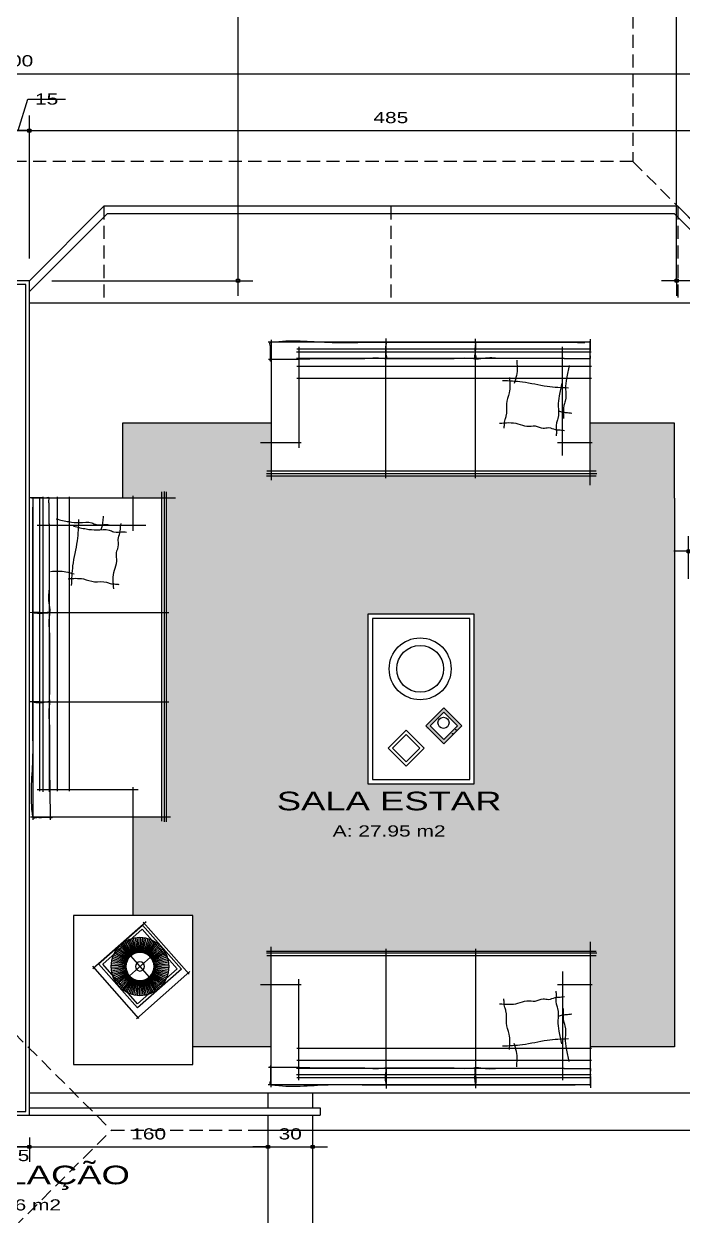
# Model space of a CAD drawing. Extents: x 2280 to 14192, y 1386 to 4696.
# Drawn here: x 3736 to 4178, y 2664 to 3464 of the extents above; entities that cross this region are included whole.
import ezdxf
from ezdxf.enums import TextEntityAlignment as Align

# ---------------------------------------------------------------- set-up
doc = ezdxf.new("R2010")
doc.units = 0
doc.header["$LTSCALE"] = 35
doc.linetypes.add('HIDDEN', pattern=[0.375, 0.25, -0.125])
doc.layers.get('0').update_dxf_attribs({"linetype": 'CONTINUOUS'})
doc.layers.get('DEFPOINTS').update_dxf_attribs({"linetype": 'CONTINUOUS'})
for name, color, linetype in [('COTA', 13, 'CONTINUOUS'), ('EQUIP_I', 13, 'CONTINUOUS'), ('ESPECARQ', 2, 'CONTINUOUS'), ('ESQUADRIA', 2, 'CONTINUOUS'), ('HACHURA', 51, 'CONTINUOUS'), ('LINVISTA', 60, 'CONTINUOUS'), ('MOBIL', 7, 'CONTINUOUS'), ('MOBIL_I', 13, 'CONTINUOUS'), ('PAREDE', 5, 'CONTINUOUS'), ('PROJECAO', 13, 'HIDDEN'), ('UNIDADE', 4, 'CONTINUOUS')]:
    doc.layers.add(name, color=color, linetype=linetype)
doc.styles.add('REGUA100', font='arial.ttf', dxfattribs={"width": 1.4})
doc.styles.add('REGUA60', font='romnswin.shx', dxfattribs={"width": 1.4})
doc.styles.get("Standard").update_dxf_attribs({"font": 'ISOCP'})
doc.dimstyles.new('ISO-25', dxfattribs={"dimtxt": 2.5, "dimasz": 2.5, "dimexe": 1.25, "dimexo": 0.625, "dimtad": 1, "dimdec": 4, "dimdsep": 46, "dimlunit": 6, "dimtxsty": 'Standard', "dimcen": 2.5, "dimadec": 0, "dimazin": 0, "dimtfac": 1, "dimtdec": 4, "dimtmove": 0, "dimatfit": 3, "dimfxl": 1, "dimtolj": 1, "dimtzin": 0, "dimarcsym": 0})

# ---------------------------------------------------------------- blocks, each defined once
blk = doc.blocks.new('A$C7A0931D3')
at = {"layer": 'HACHURA', "ltscale": 0.35}
h = blk.add_hatch(dxfattribs=at)
h.set_pattern_fill('AR-SAND,_O', color=256, scale=0.5, angle=495)
h.set_pattern_definition([(187.5, (-17560.925, -3424.627), (-16.737674, 17.869067), [0, -19.304, 0, -21.59, 0, -20.6375]), (217.5, (-17560.925, -3424.627), (-41.23664, 9.450546), [0, -10.414, 0, -17.399, 0, -6.6675]), (257.5, (-17549.88, -3413.58), (-28.016616, -27.914991), [0, -6.35, 0, -22.86, 0, -29.845]), (267.5, (-17549.88, -3413.58), (-34.87754, -19.114055), [0, -3.175, 0, -14.986, 0, -17.145])])
h.paths.add_polyline_path([(50.99, 26.9), (63.04, 38.95), (50.99, 50.99), (38.95, 38.95)])
h.paths.add_polyline_path([(41.77, 38.95), (50.99, 48.16), (60.21, 38.95), (50.99, 29.73)], flags=16)
h.paths.add_polyline_path([(47, 40.99, -1), (54.5, 40.99, -1)], flags=0)
h = blk.add_hatch(dxfattribs=at)
h.set_pattern_fill('DOTS,_O', color=256, scale=0.2, angle=495)
h.set_pattern_definition([(225, (-17560.925, -3424.62666), (-0.3367596045, 0.1122532015), [0, -0.3175])])
h.paths.add_polyline_path([(50.99, 26.9), (63.04, 38.95), (50.99, 50.99), (38.95, 38.95)])
h.paths.add_polyline_path([(41.77, 38.95), (50.99, 48.16), (60.21, 38.95), (50.99, 29.73)], flags=16)
h.paths.add_polyline_path([(47, 40.99, -1), (54.5, 40.99, -1)], flags=0)
at = {"layer": 'HACHURA'}
for points in [[(0, 0), (71.44, 0), (71.44, 113.91), (0, 113.91)], [(3, 3), (68.44, 3), (68.44, 110.91), (3, 110.91)]]:
    blk.add_lwpolyline(points, close=True, dxfattribs=at)
at = {"layer": 'MOBIL', "ltscale": 0.35}
for points in [[(63.04, 38.95), (50.99, 26.9), (38.95, 38.95), (50.99, 50.99)], [(60.21, 38.95), (50.99, 29.73), (41.77, 38.95), (50.99, 48.16)], [(37.75, 23.94), (25.71, 11.9), (13.66, 23.94), (25.71, 35.99)], [(34.93, 23.94), (25.71, 14.72), (16.49, 23.94), (25.71, 33.16)]]:
    blk.add_lwpolyline(points, close=True, dxfattribs=at)
for centre, radius in [((35.08, 77.21), 20.75), ((35.08, 77.21), 15.75), ((50.75, 40.99), 3.75)]:
    blk.add_circle(centre, radius, dxfattribs=at)
blk = doc.blocks.new('A$C658145EA')
at = {"color": 0}
for p, q in [((7.14, 97.36), (7.14, 3.37)), ((221.14, 0), (221.14, 96.64)), ((221.72, 95.8), (5.14, 95.8)), ((0, 28.49), (27.2, 28.49)), ((199.25, 28.49), (222.6, 28.49)), ((3.95, 6.1), (225.21, 6.1))]:
    blk.add_line(p, q, dxfattribs=at)
at = {"layer": 'HACHURA', "ltscale": 0.35}
for points, knots in [([(7.14, 82.81), (6.91, 82.83), (6.34, 83.04), (6.99, 86.27), (6.63, 88.66), (6.59, 91.61), (6.82, 93.3), (5.87, 95.61), (20.55, 97.83), (39.98, 95.25), (68.54, 95.92), (91.41, 95.77), (112.18, 95.81), (133.12, 95.8), (153.34, 95.8), (173.53, 95.8), (190.49, 95.8), (202.62, 95.8), (211.5, 95.8), (215.48, 95.71), (217.65, 95.66)], [83.92603, 83.92603, 83.92603, 83.92603, 84.66993, 86.252374, 91.66111, 93.147026, 94.81125, 97.3076, 97.834689, 135.985623, 158.918725, 182.670895, 204.784983, 221.165807, 245.503168, 265.448716, 281.726102, 296.398645, 301.834719, 308.347698, 308.347698, 308.347698, 308.347698]), ([(144.32, 95.8), (143.91, 93.18), (143.4, 89.98), (144.89, 84.4), (137.68, 85.56), (131.44, 84.52), (121.24, 84.7), (112.77, 84.65), (104.9, 84.65), (97.75, 84.67), (91.8, 84.55), (87.4, 84.87), (84.25, 84.58), (84.24, 89.05), (84.31, 93.54), (84.37, 98.32)], [0, 0, 0, 0, 9.112526, 11.140358, 12.254531, 27.277705, 32.962158, 42.300932, 52.857743, 56.512012, 63.820602, 70.317149, 70.723144, 72.345427, 79.929195, 79.929195, 79.929195, 79.929195]), ([(84.34, 95.82), (83.92, 93.2), (83.41, 90), (84.91, 84.42), (77.69, 85.58), (71.45, 84.55), (61.26, 84.72), (52.79, 84.67), (44.91, 84.68), (37.76, 84.7), (33.11, 84.6), (28.17, 84.31), (5.3, 84.27)], [0, 0, 0, 0, 9.112526, 11.140358, 12.254531, 27.277705, 32.962158, 42.300932, 52.857743, 56.512012, 63.820602, 66.504339, 66.504339, 66.504339, 66.504339])]:
    blk.add_open_spline(points, degree=3, knots=knots, dxfattribs=at)
for points in [[(202.64, 84.94), (195.18, 84.94), (186.65, 84.94), (176.5, 84.94), (167.98, 84.94), (160.26, 84.94), (149.3, 84.94), (144.14, 84.94), (144.14, 89.15), (144.14, 98.04)], [(203.71, 84.94), (211.24, 84.94), (213.53, 84.94), (215.59, 84.94), (216.51, 84.94), (217.43, 84.94), (220.41, 84.94), (221.32, 84.94), (221.32, 86.37), (221.32, 90.49), (221.32, 93.47), (221.32, 95.53), (221.32, 96.22), (221.32, 96.9), (221.32, 97.82)]]:
    blk.add_spline(points, degree=3, dxfattribs=at)
at = {"layer": 'MOBIL_I'}
for p, q in [((221.94, 89.15), (24.08, 89.15)), ((221.58, 91.3), (24.44, 91.3)), ((25.64, 92.86), (25.64, 25.06)), ((84.14, 4.54), (84.14, 92.14)), ((144.14, 4.54), (144.14, 92.14)), ((202.64, 19.94), (202.64, 92.86)), ((203.84, 84.94), (24.08, 84.94)), ((221.99, 79.51), (24.44, 79.51)), ((221.99, 71.52), (24.44, 71.52)), ((225.21, 9.4), (4.31, 9.4)), ((225.57, 7.59), (3.95, 7.59))]:
    blk.add_line(p, q, dxfattribs=at)
blk = doc.blocks.new('A$C359464A5')
at = {"layer": 'MOBIL'}
for points, knots in [([(49.86, 199.95), (49.58, 200.86), (48.89, 202.47), (48.75, 205.51), (48.48, 207.58), (48.31, 208.9)], [44.090339, 44.090339, 44.090339, 44.090339, 47.625574, 50.472699, 55.455142, 55.455142, 55.455142, 55.455142]), ([(83.88, 171.87), (80.41, 172.15), (75.02, 172.59), (69.96, 170.67), (68.11, 170.24)], [0, 0, 0, 0, 12.857473, 19.943392, 19.943392, 19.943392, 19.943392])]:
    blk.add_open_spline(points, degree=3, knots=knots, dxfattribs=at)
for points in [[(68.45, 202.23), (59.93, 200.42), (52.84, 199.78), (44.57, 199.58), (41.68, 198.55), (34.68, 198.49), (32.98, 198.3)], [(41.47, 160.29), (41.1, 172.71), (39.44, 178.68), (39.68, 184.29), (38.22, 189.72), (38.54, 193.33), (37.33, 197.78), (37.08, 200.05), (36.64, 204.01)], [(80.13, 207.12), (71.6, 205.32), (64.52, 204.68), (56.24, 204.48), (53.35, 203.44), (46.35, 203.39), (44.65, 203.2)], [(65.1, 206.72), (66.11, 192.37), (69.1, 175.66), (69.99, 162.44)], [(72.21, 166.98), (61.92, 166.84), (54.4, 165.01), (46.28, 164.68), (43.94, 163.85), (40.27, 163.45), (39.14, 163.32), (38.15, 163.21)]]:
    blk.add_spline(points, degree=3, dxfattribs=at)
at = {"layer": 'MOBIL', "ltscale": 0.35, "xscale": -1, "rotation": 270}
blk.add_blockref('A$C658145EA', (0, 0), dxfattribs=at)
blk = doc.blocks.new('INDUNI1')
at = {"color": 0, "style": 'REGUA100', "width": 1.4, "flags": 8}
for tag, p in [('NOME1', (0, 0)), ('NOME2', (0, -4.29))]:
    blk.add_attdef(tag, text='', height=2.5, dxfattribs=at).set_placement(p, align=Align.CENTER)
at = {"layer": 'ESPECARQ', "style": 'REGUA60', "width": 1.4}
blk.add_attdef('AREA', text='', height=1.5, dxfattribs=at).set_placement((0, -7.81), align=Align.CENTER)
at = {"layer": 'ESPECARQ', "style": 'REGUA60', "width": 1.4, "flags": 8}
for tag, p in [('PISO', (0, -10.31)), ('REVPAR', (0, -12.81)), ('PEDIR', (0, -15.31))]:
    blk.add_attdef(tag, text='', height=1.5, dxfattribs=at).set_placement(p, align=Align.CENTER)
blk = doc.blocks.new('ACABJ1_2')
at = {"layer": 'MOBIL_I'}
for p, q in [((0, -7.26), (0, 7.26)), ((-7.26, 0), (7.26, 0))]:
    blk.add_line(p, q, dxfattribs=at)
for radius in [15, 7.26]:
    blk.add_circle((0, 0), radius, dxfattribs=at)
blk = doc.blocks.new('A$C34864C4B')
at = {"layer": 'MOBIL'}
for p, q in [((12.73, 25.87), (5.28, 32.86)), ((13.14, 26.29), (6.14, 33.73)), ((13.58, 26.67), (7.06, 34.54)), ((14.04, 27.03), (8.03, 35.29)), ((14.52, 27.36), (9.04, 35.98)), ((15.03, 27.66), (10.1, 36.6)), ((15.55, 27.93), (11.19, 37.16)), ((16.08, 28.16), (12.31, 37.65)), ((16.63, 28.36), (13.46, 38.07)), ((17.19, 28.52), (14.64, 38.41)), ((17.76, 28.65), (15.84, 38.68)), ((18.34, 28.74), (17.05, 38.87)), ((18.92, 28.8), (18.27, 38.99)), ((19.5, 28.81), (19.49, 39.03)), ((20.09, 28.8), (20.72, 38.99)), ((20.67, 28.74), (21.94, 38.88)), ((21.25, 28.65), (23.15, 38.69)), ((21.82, 28.52), (24.35, 38.42)), ((22.38, 28.36), (25.53, 38.08)), ((22.93, 28.17), (26.68, 37.67)), ((23.47, 27.93), (27.8, 37.18)), ((23.99, 27.67), (28.9, 36.62)), ((24.49, 27.37), (29.95, 36)), ((24.97, 27.04), (30.97, 35.31)), ((25.44, 26.69), (31.94, 34.56)), ((25.87, 26.3), (32.86, 33.75)), ((26.29, 25.89), (33.73, 32.89)), ((10.5, 21.82), (0.61, 24.35)), ((10.67, 22.38), (0.95, 25.53)), ((10.86, 22.93), (1.36, 26.68)), ((11.09, 23.47), (1.85, 27.8)), ((11.36, 23.99), (2.4, 28.9)), ((11.66, 24.49), (3.03, 29.95)), ((11.98, 24.97), (3.72, 30.97)), ((12.34, 25.44), (4.47, 31.94)), ((26.67, 25.45), (34.54, 31.97)), ((27.03, 24.99), (35.29, 31)), ((27.36, 24.51), (35.98, 29.99)), ((27.66, 24), (36.6, 28.93)), ((27.93, 23.48), (37.16, 27.84)), ((28.16, 22.95), (37.65, 26.72)), ((28.36, 22.4), (38.07, 25.56)), ((28.52, 21.84), (38.41, 24.39)), ((10.21, 19.5), (0, 19.49)), ((10.23, 20.09), (0.04, 20.72)), ((10.23, 18.92), (0.04, 18.27)), ((10.29, 20.67), (0.15, 21.94)), ((10.29, 18.34), (0.16, 17.05)), ((10.38, 21.25), (0.34, 23.15)), ((10.38, 17.76), (0.35, 15.84)), ((10.51, 17.19), (0.62, 14.64)), ((10.67, 16.63), (0.96, 13.46)), ((10.87, 16.08), (1.38, 12.31)), ((28.17, 16.1), (37.67, 12.35)), ((28.36, 16.65), (38.08, 13.5)), ((28.52, 17.21), (38.42, 14.68)), ((28.65, 21.27), (38.68, 23.19)), ((28.65, 17.78), (38.69, 15.88)), ((28.74, 20.69), (38.87, 21.98)), ((28.74, 18.36), (38.88, 17.09)), ((28.8, 20.11), (38.99, 20.76)), ((28.8, 18.94), (38.99, 18.31)), ((28.81, 19.52), (39.03, 19.53)), ((11.1, 15.55), (1.87, 11.19)), ((11.37, 15.03), (2.42, 10.1)), ((11.67, 14.52), (3.05, 9.04)), ((12, 14.04), (3.74, 8.03)), ((12.35, 13.58), (4.49, 7.06)), ((12.74, 13.14), (5.3, 6.14)), ((13.15, 12.73), (6.17, 5.28)), ((13.59, 12.34), (7.09, 4.47)), ((14.05, 11.98), (8.06, 3.72)), ((14.54, 11.66), (9.07, 3.03)), ((15.04, 11.36), (10.13, 2.4)), ((15.56, 11.09), (11.22, 1.85)), ((16.1, 10.86), (12.35, 1.36)), ((16.65, 10.67), (13.5, 0.95)), ((17.21, 10.5), (14.68, 0.61)), ((17.78, 10.38), (15.88, 0.34)), ((18.36, 10.29), (17.09, 0.15)), ((18.94, 10.23), (18.31, 0.04)), ((19.52, 10.21), (19.53, 0)), ((20.11, 10.23), (20.76, 0.04)), ((20.69, 10.29), (21.98, 0.16)), ((21.27, 10.38), (23.19, 0.35)), ((21.84, 10.51), (24.39, 0.62)), ((22.4, 10.67), (25.56, 0.96)), ((22.95, 10.87), (26.72, 1.38)), ((23.48, 11.1), (27.84, 1.87)), ((24, 11.37), (28.93, 2.42)), ((24.51, 11.67), (29.99, 3.05)), ((24.99, 12), (31, 3.74)), ((25.45, 12.35), (31.97, 4.49)), ((25.89, 12.74), (32.89, 5.3)), ((26.3, 13.15), (33.75, 6.17)), ((26.69, 13.59), (34.56, 7.09)), ((27.04, 14.05), (35.31, 8.06)), ((27.37, 14.54), (36, 9.07)), ((27.67, 15.04), (36.62, 10.13)), ((27.93, 15.56), (37.18, 11.22))]:
    blk.add_line(p, q, dxfattribs=at)
blk.add_circle((19.51, 19.51), 3.04, dxfattribs=at)
at = {"layer": 'MOBIL', "xscale": 1.3, "yscale": 1.3, "zscale": 1.3}
blk.add_blockref('ACABJ1_2', (19.51, 19.51), dxfattribs=at)
blk = doc.blocks.new('A$C3FC83B10')
at = {"layer": 'COTA'}
for p, q in [((0, 45.35), (47.57, 45.35)), ((1.56, 0), (1.56, 46.55)), ((46.73, 46.91), (46.73, 0)), ((47.93, 0.84), (0, 0.84))]:
    blk.add_line(p, q, dxfattribs=at)
at = {"layer": 'MOBIL', "rotation": 270}
blk.add_blockref('A$C34864C4B', (3.36, 45.15), dxfattribs=at)
blk = doc.blocks.new('A$C60462D54')
at = {"layer": 'MOBIL_I'}
for points in [[(44.73, 45.31), (44.73, 5.96), (5.37, 5.96), (5.37, 45.31)], [(42.73, 43.31), (42.73, 7.96), (7.37, 7.96), (7.37, 43.31)]]:
    blk.add_lwpolyline(points, close=True, dxfattribs=at)
at = {"layer": 'MOBIL_I', "ltscale": 0.35, "xscale": -1}
blk.add_blockref('A$C3FC83B10', (47.93, 0), dxfattribs=at)
blk = doc.blocks.new('COTAPT')
at = {"color": 0, "linetype": 'ByBlock'}
blk.add_line((0, 0), (200, 0), dxfattribs=at)
at = {"color": 6, "linetype": 'ByBlock'}
blk.add_lwpolyline([(-20, 20), (20, 20), (20, -20), (-20, -20)], close=True, dxfattribs=at)
blk = doc.blocks.new('*D136')
at = {"color": 0, "linetype": 'ByBlock'}
for p, q in [((3732.08, 3392.3), (3738.41, 3413.4)), ((3738.41, 3413.4), (3763.71, 3413.4)), ((3739.58, 3306.45), (3739.58, 3402.3)), ((3724.63, 3392.3), (3739.53, 3392.3))]:
    blk.add_line(p, q, dxfattribs=at)
at = {"layer": 'DEFPOINTS', "color": 0, "linetype": 'ByBlock'}
for p in [(3739.58, 3392.3), (3739.58, 3291.45), (3724.58, 3276.45)]:
    blk.add_point(p, dxfattribs=at)
at = {"color": 0, "linetype": 'ByBlock', "xscale": 0.05, "yscale": 0.05, "zscale": 0.05, "rotation": 180}
blk.add_blockref('COTAPT', (3724.58, 3392.3), dxfattribs=at)
at = {"color": 0, "linetype": 'ByBlock', "xscale": 0.05, "yscale": 0.05, "zscale": 0.05}
blk.add_blockref('COTAPT', (3739.58, 3392.3), dxfattribs=at)
at = {"color": 2, "linetype": 'ByBlock', "insert": (3743.31, 3413.4), "char_height": 7.5, "attachment_point": 4, "style": 'REGUA60'}
blk.add_mtext('\\A1;15', dxfattribs=at)
blk = doc.blocks.new('*D137')
at = {"color": 0, "linetype": 'ByBlock'}
for p, q in [((4224.58, 3306.45), (4224.58, 3402.3)), ((3739.63, 3392.3), (4224.53, 3392.3))]:
    blk.add_line(p, q, dxfattribs=at)
at = {"layer": 'DEFPOINTS', "color": 0, "linetype": 'ByBlock'}
for p in [(4224.58, 3392.3), (3739.58, 3291.45), (4224.58, 3291.45)]:
    blk.add_point(p, dxfattribs=at)
at = {"color": 0, "linetype": 'ByBlock', "xscale": 0.05, "yscale": 0.05, "zscale": 0.05, "rotation": 180}
blk.add_blockref('COTAPT', (3739.58, 3392.3), dxfattribs=at)
at = {"color": 0, "linetype": 'ByBlock', "xscale": 0.05, "yscale": 0.05, "zscale": 0.05}
blk.add_blockref('COTAPT', (4224.58, 3392.3), dxfattribs=at)
at = {"color": 2, "linetype": 'ByBlock', "insert": (3982.08, 3400.95), "char_height": 7.5, "attachment_point": 5, "style": 'REGUA60'}
blk.add_mtext('\\A1;485', dxfattribs=at)
blk = doc.blocks.new('*D138')
at = {"color": 0, "linetype": 'ByBlock'}
for p, q in [((3224.58, 3306.45), (3224.58, 3440.39)), ((4224.58, 3306.45), (4224.58, 3440.39)), ((3224.63, 3430.39), (4224.53, 3430.39))]:
    blk.add_line(p, q, dxfattribs=at)
at = {"layer": 'DEFPOINTS', "color": 0, "linetype": 'ByBlock'}
for p in [(4224.58, 3430.39), (3224.58, 3291.45), (4224.58, 3291.45)]:
    blk.add_point(p, dxfattribs=at)
at = {"color": 0, "linetype": 'ByBlock', "xscale": 0.05, "yscale": 0.05, "zscale": 0.05, "rotation": 180}
blk.add_blockref('COTAPT', (3224.58, 3430.39), dxfattribs=at)
at = {"color": 0, "linetype": 'ByBlock', "xscale": 0.05, "yscale": 0.05, "zscale": 0.05}
blk.add_blockref('COTAPT', (4224.58, 3430.39), dxfattribs=at)
at = {"color": 2, "linetype": 'ByBlock', "insert": (3724.58, 3439.04), "char_height": 7.5, "attachment_point": 5, "style": 'REGUA60'}
blk.add_mtext('\\A1;1.000', dxfattribs=at)
blk = doc.blocks.new('*D155')
at = {"color": 0, "linetype": 'ByBlock'}
for p, q in [((3739.58, 2716.45), (3739.58, 2700.29)), ((3724.63, 2710.29), (3739.53, 2710.29))]:
    blk.add_line(p, q, dxfattribs=at)
at = {"layer": 'DEFPOINTS', "color": 0, "linetype": 'ByBlock'}
for p in [(3724.58, 2746.45), (3739.58, 2731.45), (3739.58, 2710.29)]:
    blk.add_point(p, dxfattribs=at)
at = {"color": 0, "linetype": 'ByBlock', "xscale": 0.05, "yscale": 0.05, "zscale": 0.05, "rotation": 180}
blk.add_blockref('COTAPT', (3724.58, 2710.29), dxfattribs=at)
at = {"color": 0, "linetype": 'ByBlock', "xscale": 0.05, "yscale": 0.05, "zscale": 0.05}
blk.add_blockref('COTAPT', (3739.58, 2710.29), dxfattribs=at)
at = {"color": 2, "linetype": 'ByBlock', "insert": (3731.69, 2704.41), "char_height": 7.5, "attachment_point": 5, "style": 'REGUA60'}
blk.add_mtext('\\A1;15', dxfattribs=at)
blk = doc.blocks.new('*D156')
at = {"color": 0, "linetype": 'ByBlock'}
for p, q in [((3899.58, 2716.45), (3899.58, 2700.29)), ((3739.63, 2710.29), (3899.53, 2710.29))]:
    blk.add_line(p, q, dxfattribs=at)
at = {"layer": 'DEFPOINTS', "color": 0, "linetype": 'ByBlock'}
for p in [(3739.58, 2731.45), (3899.58, 2731.45), (3899.58, 2710.29)]:
    blk.add_point(p, dxfattribs=at)
at = {"color": 0, "linetype": 'ByBlock', "xscale": 0.05, "yscale": 0.05, "zscale": 0.05, "rotation": 180}
blk.add_blockref('COTAPT', (3739.58, 2710.29), dxfattribs=at)
at = {"color": 0, "linetype": 'ByBlock', "xscale": 0.05, "yscale": 0.05, "zscale": 0.05}
blk.add_blockref('COTAPT', (3899.58, 2710.29), dxfattribs=at)
at = {"color": 2, "linetype": 'ByBlock', "insert": (3819.58, 2718.94), "char_height": 7.5, "attachment_point": 5, "style": 'REGUA60'}
blk.add_mtext('\\A1;160', dxfattribs=at)
blk = doc.blocks.new('*D157')
at = {"color": 0, "linetype": 'ByBlock'}
for p, q in [((3929.58, 2716.45), (3929.58, 2700.29)), ((3899.63, 2710.29), (3929.53, 2710.29))]:
    blk.add_line(p, q, dxfattribs=at)
at = {"layer": 'DEFPOINTS', "color": 0, "linetype": 'ByBlock'}
for p in [(3899.58, 2731.45), (3929.58, 2731.45), (3929.58, 2710.29)]:
    blk.add_point(p, dxfattribs=at)
at = {"color": 0, "linetype": 'ByBlock', "xscale": 0.05, "yscale": 0.05, "zscale": 0.05, "rotation": 180}
blk.add_blockref('COTAPT', (3899.58, 2710.29), dxfattribs=at)
at = {"color": 0, "linetype": 'ByBlock', "xscale": 0.05, "yscale": 0.05, "zscale": 0.05}
blk.add_blockref('COTAPT', (3929.58, 2710.29), dxfattribs=at)
at = {"color": 2, "linetype": 'ByBlock', "insert": (3914.58, 2718.94), "char_height": 7.5, "attachment_point": 5, "style": 'REGUA60'}
blk.add_mtext('\\A1;30', dxfattribs=at)
blk = doc.blocks.new('*D201')
at = {"color": 0, "linetype": 'ByBlock'}
for p, q in [((4209.58, 3691.45), (4163.81, 3691.45)), ((4173.81, 3291.5), (4173.81, 3691.4)), ((4209.58, 3291.45), (4163.81, 3291.45))]:
    blk.add_line(p, q, dxfattribs=at)
at = {"layer": 'DEFPOINTS', "color": 0, "linetype": 'ByBlock'}
for p in [(4173.81, 3691.45), (4224.58, 3691.45), (4224.58, 3291.45)]:
    blk.add_point(p, dxfattribs=at)
at = {"color": 0, "linetype": 'ByBlock', "xscale": 0.05, "yscale": 0.05, "zscale": 0.05}
for p, rotation in [((4173.81, 3691.45), 90), ((4173.81, 3291.45), 270)]:
    blk.add_blockref('COTAPT', p, dxfattribs=dict(at, rotation=rotation))
at = {"color": 2, "linetype": 'ByBlock', "insert": (4165.16, 3491.45), "char_height": 7.5, "attachment_point": 5, "rotation": 90, "style": 'REGUA60'}
blk.add_mtext('\\A1;400', dxfattribs=at)
blk = doc.blocks.new('*D202')
at = {"color": 0, "linetype": 'ByBlock'}
for p, q in [((3954.16, 3786.86), (3869.5, 3786.86)), ((3879.5, 3786.81), (3879.5, 3291.5)), ((3754.58, 3291.45), (3889.5, 3291.45))]:
    blk.add_line(p, q, dxfattribs=at)
at = {"layer": 'DEFPOINTS', "color": 0, "linetype": 'ByBlock'}
for p in [(3969.16, 3786.86), (3739.58, 3291.45), (3879.5, 3291.45)]:
    blk.add_point(p, dxfattribs=at)
at = {"color": 0, "linetype": 'ByBlock', "xscale": 0.05, "yscale": 0.05, "zscale": 0.05}
for p, rotation in [((3879.5, 3786.86), 90), ((3879.5, 3291.45), 270)]:
    blk.add_blockref('COTAPT', p, dxfattribs=dict(at, rotation=rotation))
at = {"color": 2, "linetype": 'ByBlock', "insert": (3870.14, 3539.16), "char_height": 7.5, "attachment_point": 5, "rotation": 90, "style": 'REGUA60'}
blk.add_mtext('\\A1;495,5', dxfattribs=at)
blk = doc.blocks.new('*D211')
at = {"color": 0, "linetype": 'ByBlock'}
for p, q in [((4181.93, 3091.45), (4181.93, 3120)), ((4266.93, 3091.45), (4266.93, 3120)), ((4181.98, 3110), (4266.88, 3110))]:
    blk.add_line(p, q, dxfattribs=at)
at = {"layer": 'DEFPOINTS', "color": 0, "linetype": 'ByBlock'}
for p in [(4266.93, 3110), (4181.93, 3076.45), (4266.93, 3076.45)]:
    blk.add_point(p, dxfattribs=at)
at = {"color": 0, "linetype": 'ByBlock', "xscale": 0.05, "yscale": 0.05, "zscale": 0.05, "rotation": 180}
blk.add_blockref('COTAPT', (4181.93, 3110), dxfattribs=at)
at = {"color": 0, "linetype": 'ByBlock', "xscale": 0.05, "yscale": 0.05, "zscale": 0.05}
blk.add_blockref('COTAPT', (4266.93, 3110), dxfattribs=at)
at = {"color": 2, "linetype": 'ByBlock', "insert": (4224.43, 3118.65), "char_height": 7.5, "attachment_point": 5, "style": 'REGUA60'}
blk.add_mtext('\\A1;85', dxfattribs=at)

msp = doc.modelspace()

# ---------------------------------------------------------------- hatches: boundary and pattern name
at = {"layer": 'HACHURA'}
h = msp.add_hatch(dxfattribs=at)
h.set_pattern_fill('SOLO2', color=256, scale=20, style=0)
h.set_pattern_definition([(45, (4414.2006, 22.673), (4, 12), [11.31371, -11.31371]), (45, (4416.2006, 20.673), (4, 12), [11.31371, -11.31371]), (315, (4418.201, 20.673), (12, 4), [5.656854, -5.656854]), (315, (4420.201, 22.673), (12, 4), [5.656854, -5.656854]), (315, (4422.201, 24.673), (12, 4), [5.656854, -5.656854]), (315, (4424.201, 26.673), (12, 4), [5.656854, -5.656854])])
h.paths.add_polyline_path([(4172.341, 3145.666), (4172.341, 3195.869), (4115.813, 3195.869), (4115.813, 3160.495), (3901.813, 3160.495), (3901.813, 3195.869), (3802.071, 3195.869), (3802.071, 3145.666), (3831.568, 3145.666), (3831.568, 2931.666), (3809.175, 2931.666), (3809.175, 2924.529), (3809.149, 2924.529), (3809.149, 2865.644), (3849.149, 2865.644), (3849.149, 2777.333), (3901.813, 2777.333), (3901.813, 2841.69), (4115.813, 2841.69), (4115.813, 2777.439), (4172.341, 2777.439)])
h.paths.add_polyline_path([(4038.122, 2953.848), (3966.684, 2953.848), (3966.684, 3067.759), (4038.122, 3067.759)], flags=16)
h.paths.add_polyline_path([(3924.016, 2930.733), (4040.469, 2930.733), (4040.469, 2950.123), (3924.016, 2950.123)], flags=24)
h.paths.add_polyline_path([(3944.368, 2914.496), (4026.539, 2914.496), (4026.539, 2925.984), (3944.368, 2925.984)], flags=24)

# ---------------------------------------------------------------- linework, layer by layer
at = {"layer": 'EQUIP_I'}
for p, q in [((3901.813, 3195.869), (3802.071, 3195.869)), ((3802.071, 3195.869), (3802.071, 3145.666)), ((4172.341, 3195.869), (4115.893, 3195.869)), ((4172.341, 3145.666), (4172.341, 3195.869)), ((4172.341, 3145.666), (4172.341, 2777.439)), ((3809.149, 2865.644), (3809.149, 2931.666)), ((3902.079, 2777.333), (3849.149, 2777.333)), ((4172.341, 2777.439), (4115.813, 2777.439))]:
    msp.add_line(p, q, dxfattribs=at)
at = {"layer": 'ESPECARQ'}
for p, q in [((3739.579, 3291.448), (3789.579, 3341.448)), ((4224.579, 3291.448), (4174.579, 3341.448)), ((3739.579, 3284.377), (3791.65, 3336.448)), ((4224.579, 3284.377), (4172.508, 3336.448))]:
    msp.add_line(p, q, dxfattribs=at)
at = {"layer": 'ESQUADRIA'}
for p, q in [((4174.579, 3341.448), (3789.579, 3341.448)), ((4172.508, 3336.448), (3791.65, 3336.448))]:
    msp.add_line(p, q, dxfattribs=at)
at = {"layer": 'HACHURA'}
msp.add_lwpolyline([(3966.684, 2953.848), (4038.122, 2953.848), (4038.122, 3067.759), (3966.684, 3067.759)], close=True, dxfattribs=at)
at = {"layer": 'LINVISTA'}
for p, q in [((3739.579, 3291.448), (3659.579, 3291.448)), ((3739.579, 2731.448), (3739.579, 3291.448)), ((4224.579, 3276.448), (3739.579, 3276.448)), ((3849.149, 2865.644), (3769.149, 2865.644)), ((3769.149, 2865.644), (3769.149, 2765.644)), ((3849.149, 2765.644), (3849.149, 2865.644)), ((3769.149, 2765.644), (3849.149, 2765.644)), ((3739.579, 2746.448), (3929.579, 2746.448)), ((3899.579, 2746.448), (3899.579, 2736.448)), ((3929.579, 2746.448), (4266.928, 2746.448)), ((3929.579, 2746.448), (3929.579, 2736.448)), ((3739.579, 2736.448), (3934.579, 2736.448)), ((3934.579, 2736.448), (3934.579, 2731.448)), ((3659.579, 2731.448), (3739.579, 2731.448)), ((3739.579, 2731.448), (3934.579, 2731.448)), ((3899.579, 2731.448), (3899.579, 2611.448)), ((3929.579, 2731.448), (3929.579, 2611.448))]:
    msp.add_line(p, q, dxfattribs=at)
at = {"layer": 'PAREDE'}
msp.add_lwpolyline([(3737.079, 3288.948), (3662.079, 3288.948), (3662.079, 3278.948), (3727.079, 3278.948), (3727.079, 2743.948), (3662.079, 2743.948), (3662.079, 2733.948), (3737.079, 2733.948)], close=True, dxfattribs=at)
at = {"layer": 'PROJECAO'}
for p, q in [((4144.579, 3771.448), (4144.579, 3371.448)), ((4144.579, 3371.448), (3144.579, 3371.448)), ((3144.579, 3371.448), (3794.579, 2721.448)), ((4144.579, 3371.448), (4769.579, 2746.448)), ((3789.579, 3341.448), (3789.579, 3276.448)), ((3982.079, 3341.448), (3982.079, 3276.448)), ((4174.579, 3341.448), (4174.579, 3276.448)), ((3144.579, 2071.448), (3794.579, 2721.448)), ((3794.579, 2721.448), (5064.579, 2721.448)), ((3894.579, 2721.448), (4724.579, 2721.448))]:
    msp.add_line(p, q, dxfattribs=at)

# ---------------------------------------------------------------- block references
at = {"layer": 'ESPECARQ', "xscale": -1, "rotation": 270}
msp.add_blockref('A$C359464A5', (3894.677, 3154.394), dxfattribs=at)
at = {"layer": 'ESPECARQ', "xscale": -1}
msp.add_blockref('A$C359464A5', (3837.669, 2924.529), dxfattribs=at)
at = {"layer": 'ESPECARQ'}
msp.add_blockref('A$C7A0931D3', (3966.684, 2953.848), dxfattribs=at)
at = {"layer": 'ESPECARQ', "rotation": 270}
msp.add_blockref('A$C359464A5', (3894.677, 2847.791), dxfattribs=at)
at = {"layer": 'MOBIL', "rotation": 41.42841426848715}
msp.add_blockref('A$C60462D54', (3811.928, 2795.514), dxfattribs=at)
at = {"layer": 'UNIDADE', "xscale": 5, "yscale": 5, "zscale": 5}
for p, values in [((3980.955, 2957.572), {'NOME2': 'SALA ESTAR', 'AREA': 'A: 27.95 m2'}), ((3726.857, 2706.622), {'NOME2': 'CIRCULAÇÃO', 'AREA': 'A: 4.26 m2'})]:
    msp.add_blockref('INDUNI1', p, dxfattribs=at).add_auto_attribs(values)

# ---------------------------------------------------------------- dimensions: what is measured, and where the dimension line sits
at = {"layer": 'COTA'}
for base, p1, p2, picture, middle in [((3879.5, 3291.448), (3969.163, 3786.864), (3739.579, 3291.448), '*D202', (3870.135, 3539.156)), ((4173.808, 3691.448), (4224.579, 3291.448), (4224.579, 3691.448), '*D201', (4165.158, 3491.448))]:
    dim = msp.add_linear_dim(base=base, p1=p1, p2=p2, angle=90, dimstyle='ISO-25', override={"dimscale": 5, "dimtxt": 1.5, "dimasz": 0.01, "dimexe": 2, "dimexo": 3, "dimgap": 0.98, "dimdec": 2, "dimrnd": 0.5, "dimtxsty": 'REGUA60', "dimblk": 'COTAPT', "dimcen": 4, "dimdle": 4, "dimclrt": 2, "dimaunit": 1, "dimtofl": 0}, dxfattribs=at)
    dim.commit()
    dim.dimension.update_dxf_attribs({"geometry": picture, "text_midpoint": middle})
for base, p1, p2, override, picture, middle in [((4224.579, 3430.393), (3224.579, 3291.448), (4224.579, 3291.448), {"dimscale": 5, "dimtxt": 1.5, "dimasz": 0.01, "dimexe": 2, "dimexo": 3, "dimgap": 0.98, "dimdec": 2, "dimrnd": 0.5, "dimtxsty": 'REGUA60', "dimblk": 'COTAPT', "dimcen": 4, "dimdle": 4, "dimclrt": 2, "dimaunit": 1, "dimtofl": 0}, '*D138', (3724.579, 3439.043)), ((3739.579, 3392.297), (3724.579, 3276.448), (3739.579, 3291.448), {"dimscale": 5, "dimtxt": 1.5, "dimasz": 0.01, "dimexe": 2, "dimexo": 3, "dimgap": 0.98, "dimdec": 2, "dimrnd": 0.5, "dimtxsty": 'REGUA60', "dimblk": 'COTAPT', "dimcen": 4, "dimdle": 4, "dimse1": 1, "dimclrt": 2, "dimaunit": 1, "dimtofl": 0, "dimtmove": 1}, '*D136', (3743.309, 3413.397)), ((4224.579, 3392.297), (3739.579, 3291.448), (4224.579, 3291.448), {"dimscale": 5, "dimtxt": 1.5, "dimasz": 0.01, "dimexe": 2, "dimexo": 3, "dimgap": 0.98, "dimdec": 2, "dimrnd": 0.5, "dimtxsty": 'REGUA60', "dimblk": 'COTAPT', "dimcen": 4, "dimdle": 4, "dimse1": 1, "dimclrt": 2, "dimaunit": 1, "dimtofl": 0, "dimtmove": 1}, '*D137', (3982.079, 3400.947)), ((4266.928, 3109.999), (4181.928, 3076.448), (4266.928, 3076.448), {"dimscale": 5, "dimtxt": 1.5, "dimasz": 0.01, "dimexe": 2, "dimexo": 3, "dimgap": 0.98, "dimdec": 2, "dimrnd": 0.5, "dimtxsty": 'REGUA60', "dimblk": 'COTAPT', "dimcen": 4, "dimdle": 4, "dimclrt": 2, "dimaunit": 1, "dimtofl": 0}, '*D211', (4224.428, 3118.649)), ((3899.579, 2710.292), (3739.579, 2731.448), (3899.579, 2731.448), {"dimscale": 5, "dimtxt": 1.5, "dimasz": 0.01, "dimexe": 2, "dimexo": 3, "dimgap": 0.98, "dimdec": 2, "dimrnd": 0.5, "dimtxsty": 'REGUA60', "dimblk": 'COTAPT', "dimcen": 4, "dimdle": 4, "dimse1": 1, "dimclrt": 2, "dimaunit": 1, "dimtofl": 0, "dimtmove": 1}, '*D156', (3819.579, 2718.942)), ((3929.579, 2710.292), (3899.579, 2731.448), (3929.579, 2731.448), {"dimscale": 5, "dimtxt": 1.5, "dimasz": 0.01, "dimexe": 2, "dimexo": 3, "dimgap": 0.98, "dimdec": 2, "dimrnd": 0.5, "dimtxsty": 'REGUA60', "dimblk": 'COTAPT', "dimcen": 4, "dimdle": 4, "dimse1": 1, "dimclrt": 2, "dimaunit": 1, "dimtofl": 0, "dimtmove": 1}, '*D157', (3914.579, 2718.942))]:
    dim = msp.add_linear_dim(base=base, p1=p1, p2=p2, dimstyle='ISO-25', override=override, dxfattribs=at)
    dim.commit()
    dim.dimension.update_dxf_attribs({"geometry": picture, "text_midpoint": middle})
dim = msp.add_linear_dim(base=(3739.579, 2710.292), p1=(3724.579, 2746.448), p2=(3739.579, 2731.448), dimstyle='ISO-25', override={"dimscale": 5, "dimtxt": 1.5, "dimasz": 0.01, "dimexe": 2, "dimexo": 3, "dimgap": 0.98, "dimdec": 2, "dimrnd": 0.5, "dimtxsty": 'REGUA60', "dimblk": 'COTAPT', "dimcen": 4, "dimdle": 4, "dimse1": 1, "dimclrt": 2, "dimaunit": 1, "dimtofl": 0, "dimtmove": 1}, dxfattribs=at)
dim.commit()
dim.dimension.update_dxf_attribs({"geometry": '*D155', "text_midpoint": (3731.687, 2704.411), "dimtype": 160})

doc.saveas('drawing.dxf')
